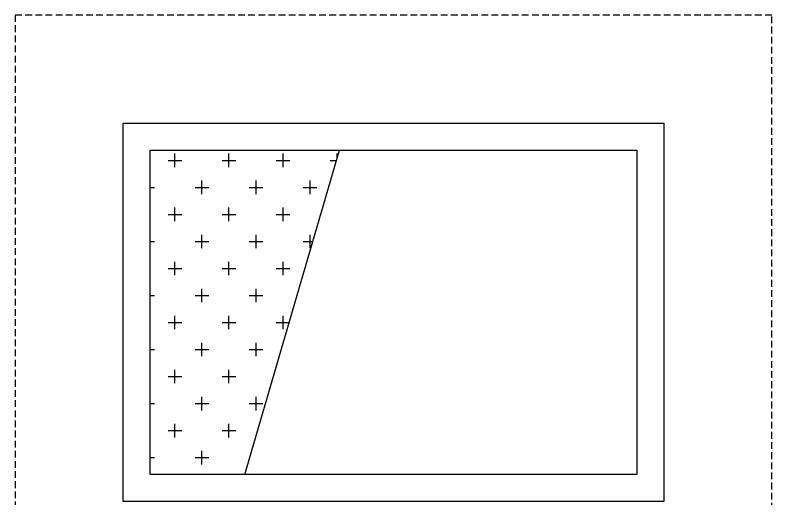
# Model space of a CAD drawing. Header units: millimetres. Extents: x -18806 to 201070, y -25046 to 92854.
# Drawn here: x 166897 to 168297, y 77698 to 78593 of the extents above; entities that cross this region are included whole.
import ezdxf

# ---------------------------------------------------------------- set-up
doc = ezdxf.new("R2010")
doc.units = ezdxf.units.MM
doc.header["$LTSCALE"] = 50
doc.linetypes.add('DASHDOT', pattern=[1, 0.5, -0.25, 0, -0.25])
doc.linetypes.add('HIDDEN', pattern=[0.375, 0.25, -0.125])
doc.layers.add('LAYA', color=8, linetype='Continuous')
doc.layers.add('LAYC', color=4, linetype='Continuous')

# ---------------------------------------------------------------- blocks, each defined once
blk = doc.blocks.new('BM-100')
at = {"layer": 'LAYA'}
h = blk.add_hatch(dxfattribs=at)
h.set_pattern_fill('CROSS', color=256, scale=0.2, style=0)
h.set_pattern_definition([(0, (-214.419904, -145.07594), (0.05, 0.05), [0.025, -0.075]), (90, (-214.407404, -145.08844), (-0.05, 0.05), [0.025, -0.075])])
h.paths.add_polyline_path([(-0.6, 0.65), (-0.95, 0.65), (-0.95, 0.05), (-0.775, 0.05)])
at = {"layer": 'LAYA', "linetype": 'DASHDOT', "ltscale": 0.3}
blk.add_line((-0.775, 0.05), (-0.6, 0.65), dxfattribs=at)
at = {"layer": 'LAYA'}
blk.add_lwpolyline([(-0.95, 0.65), (-0.05, 0.65), (-0.05, 0.05), (-0.95, 0.05)], close=True, dxfattribs=at)
at = {"layer": 'LAYC'}
blk.add_lwpolyline([(-1, 0.7), (0, 0.7), (0, 0), (-1, 0)], close=True, dxfattribs=at)

msp = doc.modelspace()

# ---------------------------------------------------------------- linework, layer by layer
at = {"layer": 'LAYC', "linetype": 'HIDDEN'}
msp.add_lwpolyline([(168297.012, 73252.825), (168297.012, 78592.825), (166897.012, 78592.825), (166897.012, 73252.825)], close=True, dxfattribs=at)

# ---------------------------------------------------------------- block references
at = {"layer": 'LAYC', "xscale": 1000, "yscale": 1000, "zscale": 1000}
msp.add_blockref('BM-100', (168097.012, 77692.825), dxfattribs=at)

doc.saveas('drawing.dxf')
